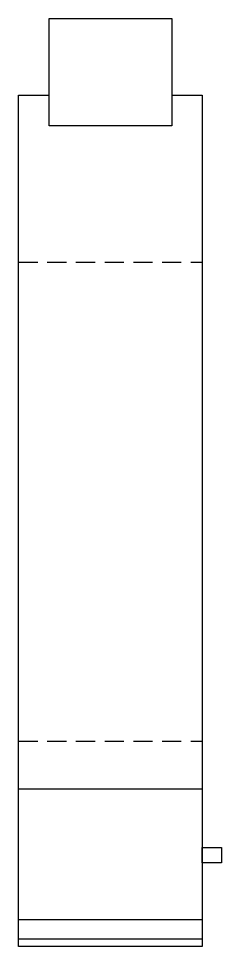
# Model space of a CAD drawing. Header units: inches. Extents: x 0 to 53, y 0 to 242.
import ezdxf

# ---------------------------------------------------------------- set-up
doc = ezdxf.new("R2010")
doc.units = ezdxf.units.IN
doc.linetypes.add('ASVLTYPE', pattern=[0.75, 0.5, -0.25])

# ---------------------------------------------------------------- blocks, each defined once
blk = doc.blocks.new('EM4H07-2')
at = {"color": 85, "linetype": 'ASVLTYPE', "ltscale": 10}
for p, q in [((0, 178.5), (48, 178.5)), ((0, 53.5), (48, 53.5))]:
    blk.add_line(p, q, dxfattribs=at)
at = {"color": 85}
for p, q in [((0, 41.13), (48, 41.13)), ((0, 7), (48, 7)), ((0, 2), (48, 2))]:
    blk.add_line(p, q, dxfattribs=at)
for points in [[(8, 242), (40, 242), (40, 214.01), (8, 214.01)], [(48, 25.78), (53, 25.78), (53, 21.78), (48, 21.78)]]:
    blk.add_lwpolyline(points, close=True, dxfattribs=at)
blk.add_lwpolyline([(40, 222), (48, 222), (48, 0), (0, 0), (0, 222), (8, 222)], dxfattribs=at)

msp = doc.modelspace()

# ---------------------------------------------------------------- block references
msp.add_blockref('EM4H07-2', (0, 0))

doc.saveas('drawing.dxf')
